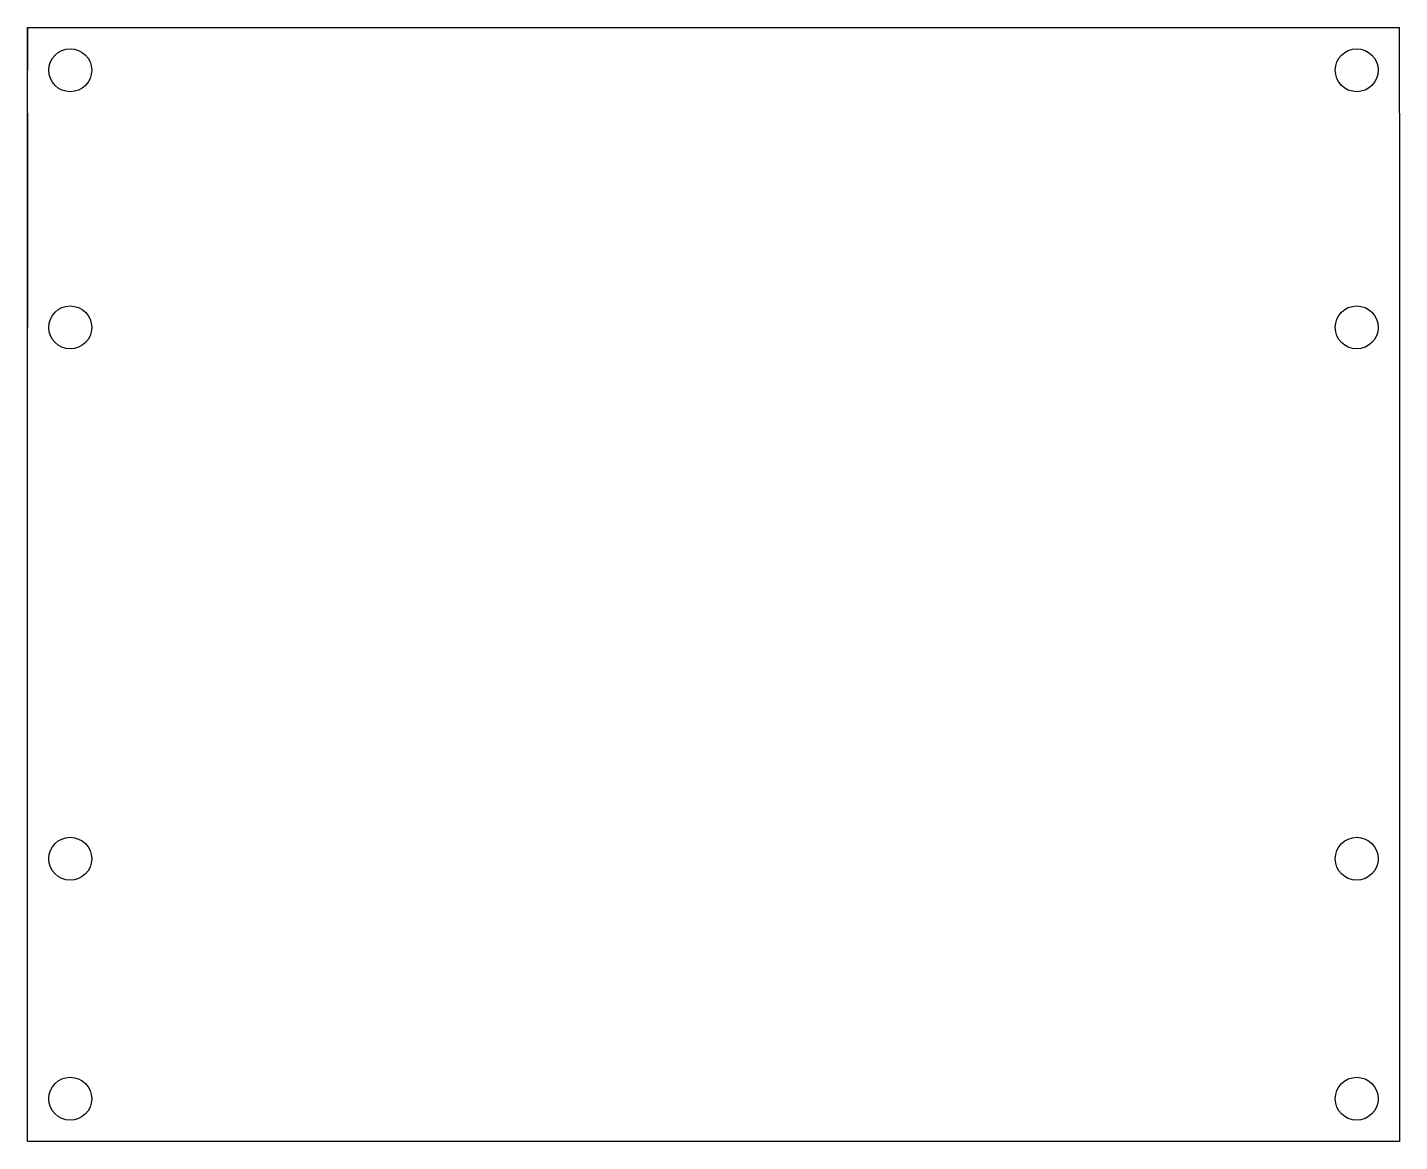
# Model space of a CAD drawing. Extents: x 297.3 to 377.3, y 727.3 to 792.3.
import ezdxf

# ---------------------------------------------------------------- set-up
doc = ezdxf.new("R2010")
doc.units = 0
doc.layers.get('0').update_dxf_attribs({"linetype": 'CONTINUOUS'})

msp = doc.modelspace()

# ---------------------------------------------------------------- linework, layer by layer
for p, q in [((297.262, 792.335), (377.262, 792.335)), ((297.262, 792.335), (297.262, 789.835)), ((297.262, 787.335), (297.262, 792.335)), ((377.262, 787.335), (377.262, 792.335)), ((297.262, 727.335), (297.262, 787.335)), ((297.262, 787.335), (297.262, 774.835)), ((297.262, 787.335), (297.262, 784.835)), ((297.262, 787.335), (297.262, 784.835)), ((377.262, 787.335), (377.262, 727.335)), ((377.262, 727.335), (297.262, 727.335))]:
    msp.add_line(p, q)
for centre in [(299.762, 789.835), (374.762, 789.835), (299.762, 774.835), (374.762, 774.835), (299.762, 743.835), (374.762, 743.835), (299.762, 729.835), (374.762, 729.835)]:
    msp.add_circle(centre, 1.25)

doc.saveas('drawing.dxf')
